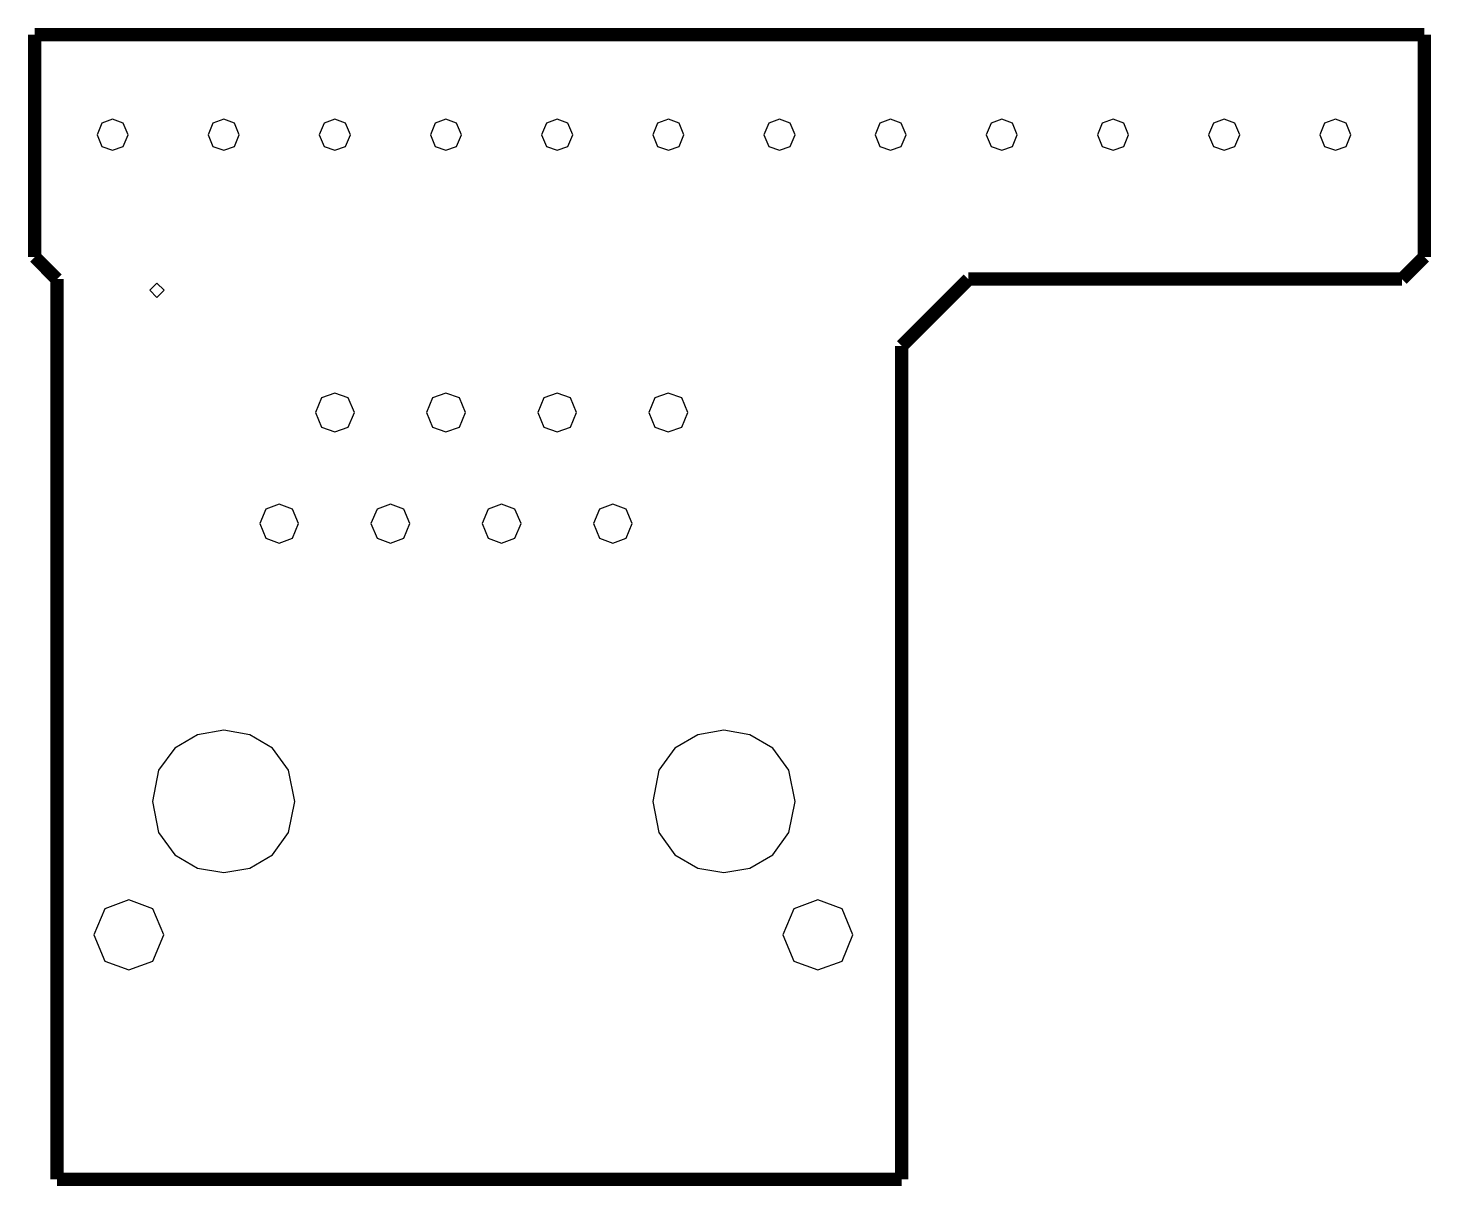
# Model space of a CAD drawing. Extents: x 0 to 1.26, y 0 to 1.04.
import ezdxf

# ---------------------------------------------------------------- set-up
doc = ezdxf.new("R2010")
doc.units = 0
doc.layers.get('0').update_dxf_attribs({"linetype": 'CONTINUOUS'})

msp = doc.modelspace()

# ---------------------------------------------------------------- linework, layer by layer
at = {"color": 13, "const_width": 0.012}
for points in [[(0.0061, 1.0361), (1.2561, 1.0361)], [(0.0061, 0.8361), (0.0061, 1.0361)], [(1.2561, 1.0361), (1.2561, 0.8361)], [(0.026, 0.8161), (0.0061, 0.8361)], [(1.2561, 0.8361), (1.2361, 0.8161)], [(0.026, 0.0061), (0.026, 0.8161)], [(0.846, 0.8161), (0.7861, 0.7561)], [(1.2361, 0.8161), (0.846, 0.8161)], [(0.7861, 0.7561), (0.7861, 0.0061)], [(0.7861, 0.0061), (0.026, 0.0061)]]:
    msp.add_lwpolyline(points, dxfattribs=at)
at = {"color": 173}
for points in [[(0.0901, 0.9461), (0.0857, 0.9566), (0.0761, 0.9601), (0.0664, 0.9566), (0.0621, 0.9461), (0.0664, 0.9356), (0.0761, 0.9321), (0.0857, 0.9356), (0.0901, 0.9461)], [(0.19, 0.9461), (0.1857, 0.9566), (0.1761, 0.9601), (0.1664, 0.9566), (0.1621, 0.9461), (0.1664, 0.9356), (0.1761, 0.9321), (0.1857, 0.9356), (0.19, 0.9461)], [(0.29, 0.9461), (0.2856, 0.9566), (0.276, 0.9601), (0.2664, 0.9566), (0.262, 0.9461), (0.2664, 0.9356), (0.276, 0.9321), (0.2856, 0.9356), (0.29, 0.9461)], [(0.39, 0.9461), (0.3856, 0.9566), (0.376, 0.9601), (0.3664, 0.9566), (0.362, 0.9461), (0.3664, 0.9356), (0.376, 0.9321), (0.3856, 0.9356), (0.39, 0.9461)], [(0.4901, 0.9461), (0.4857, 0.9566), (0.4761, 0.9601), (0.4664, 0.9566), (0.4621, 0.9461), (0.4664, 0.9356), (0.4761, 0.9321), (0.4857, 0.9356), (0.4901, 0.9461)], [(0.5901, 0.9461), (0.5857, 0.9566), (0.5761, 0.9601), (0.5664, 0.9566), (0.5621, 0.9461), (0.5664, 0.9356), (0.5761, 0.9321), (0.5857, 0.9356), (0.5901, 0.9461)], [(0.6901, 0.9461), (0.6857, 0.9566), (0.6761, 0.9601), (0.6664, 0.9566), (0.6621, 0.9461), (0.6664, 0.9356), (0.6761, 0.9321), (0.6857, 0.9356), (0.6901, 0.9461)], [(0.79, 0.9461), (0.7856, 0.9566), (0.776, 0.9601), (0.7664, 0.9566), (0.762, 0.9461), (0.7664, 0.9356), (0.776, 0.9321), (0.7856, 0.9356), (0.79, 0.9461)], [(0.89, 0.9461), (0.8856, 0.9566), (0.876, 0.9601), (0.8664, 0.9566), (0.862, 0.9461), (0.8664, 0.9356), (0.876, 0.9321), (0.8856, 0.9356), (0.89, 0.9461)], [(0.9901, 0.9461), (0.9857, 0.9566), (0.9761, 0.9601), (0.9664, 0.9566), (0.9621, 0.9461), (0.9664, 0.9356), (0.9761, 0.9321), (0.9857, 0.9356), (0.9901, 0.9461)], [(1.0901, 0.9461), (1.0857, 0.9566), (1.0761, 0.9601), (1.0664, 0.9566), (1.0621, 0.9461), (1.0664, 0.9356), (1.0761, 0.9321), (1.0857, 0.9356), (1.0901, 0.9461)], [(1.1901, 0.9461), (1.1857, 0.9566), (1.1761, 0.9601), (1.1664, 0.9566), (1.1621, 0.9461), (1.1664, 0.9356), (1.1761, 0.9321), (1.1857, 0.9356), (1.1901, 0.9461)], [(0.1226, 0.8061), (0.116, 0.8126), (0.1095, 0.8061), (0.116, 0.7996), (0.1226, 0.8061)], [(0.2936, 0.6961), (0.2881, 0.7092), (0.276, 0.7136), (0.264, 0.7092), (0.2586, 0.6961), (0.264, 0.683), (0.276, 0.6786), (0.2881, 0.683), (0.2936, 0.6961)], [(0.3936, 0.6961), (0.3881, 0.7092), (0.376, 0.7136), (0.364, 0.7092), (0.3586, 0.6961), (0.364, 0.683), (0.376, 0.6786), (0.3881, 0.683), (0.3936, 0.6961)], [(0.4935, 0.6961), (0.4881, 0.7092), (0.476, 0.7136), (0.464, 0.7092), (0.4586, 0.6961), (0.464, 0.683), (0.476, 0.6786), (0.4881, 0.683), (0.4935, 0.6961)], [(0.5935, 0.6961), (0.5881, 0.7092), (0.576, 0.7136), (0.564, 0.7092), (0.5585, 0.6961), (0.564, 0.683), (0.576, 0.6786), (0.5881, 0.683), (0.5935, 0.6961)], [(0.2435, 0.5961), (0.2381, 0.6092), (0.226, 0.6136), (0.214, 0.6092), (0.2086, 0.5961), (0.214, 0.583), (0.226, 0.5786), (0.2381, 0.583), (0.2435, 0.5961)], [(0.3435, 0.5961), (0.3381, 0.6092), (0.326, 0.6136), (0.314, 0.6092), (0.3085, 0.5961), (0.314, 0.583), (0.326, 0.5786), (0.3381, 0.583), (0.3435, 0.5961)], [(0.4436, 0.5961), (0.4381, 0.6092), (0.4261, 0.6136), (0.414, 0.6092), (0.4085, 0.5961), (0.414, 0.583), (0.4261, 0.5786), (0.4381, 0.583), (0.4436, 0.5961)], [(0.5436, 0.5961), (0.5381, 0.6092), (0.526, 0.6136), (0.514, 0.6092), (0.5086, 0.5961), (0.514, 0.583), (0.526, 0.5786), (0.5381, 0.583), (0.5436, 0.5961)], [(0.2401, 0.3461), (0.2345, 0.3741), (0.2201, 0.3941), (0.1995, 0.4061), (0.1761, 0.4101), (0.1525, 0.4061), (0.132, 0.3941), (0.1175, 0.3741), (0.112, 0.3461), (0.1175, 0.3181), (0.132, 0.2981), (0.1525, 0.2861), (0.1761, 0.2821), (0.1995, 0.2861), (0.2201, 0.2981), (0.2345, 0.3181), (0.2401, 0.3461)], [(0.6901, 0.3461), (0.6845, 0.3741), (0.67, 0.3941), (0.6495, 0.4061), (0.626, 0.4101), (0.6025, 0.4061), (0.582, 0.3941), (0.5675, 0.3741), (0.5621, 0.3461), (0.5675, 0.3181), (0.582, 0.2981), (0.6025, 0.2861), (0.626, 0.2821), (0.6495, 0.2861), (0.67, 0.2981), (0.6845, 0.3181), (0.6901, 0.3461)], [(0.1222, 0.226), (0.1123, 0.2496), (0.0907, 0.2575), (0.069, 0.2496), (0.0591, 0.226), (0.069, 0.2024), (0.0907, 0.1945), (0.1123, 0.2024), (0.1222, 0.226)], [(0.7421, 0.226), (0.7323, 0.2496), (0.7106, 0.2575), (0.689, 0.2496), (0.6791, 0.226), (0.689, 0.2024), (0.7106, 0.1945), (0.7323, 0.2024), (0.7421, 0.226)]]:
    msp.add_lwpolyline(points, close=True, dxfattribs=at)

doc.saveas('drawing.dxf')
